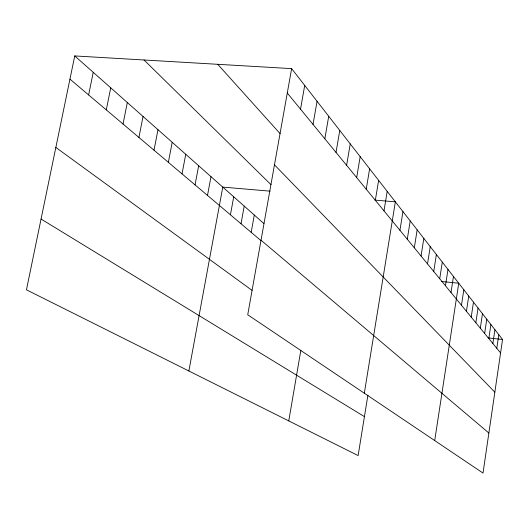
<?xml version="1.0" encoding="UTF-8"?>
<svg xmlns="http://www.w3.org/2000/svg" width="529" height="529" viewBox="0 0 529 529"><rect width="100%" height="100%" fill="white"/><g stroke="black" fill="none" stroke-linecap="round" stroke-linejoin="round"><path stroke-width="0.79" d="M492.869 343.5L494.906 329.673M496.791 348.28L498.787 334.659M291.631 68.631L502.55 339.492L483.01 473.071L247.731 314.768L291.631 68.631L74.741 55.929L26.45 289.806L358.126 455.575L367.906 395.143M484.637 333.475L486.759 319.205M488.816 338.567L490.899 324.522M471.22 317.129L473.475 302.152M475.842 322.763L478.051 308.03M480.312 328.211L482.474 313.71M461.473 305.259L463.827 289.766M466.433 311.297L468.74 296.068M450.999 292.497L453.465 276.455M434.706 440.571L458.742 283.233L441.689 281.507M439.718 278.75L442.297 262.119M445.464 285.753L447.99 269.42M427.525 263.898L430.236 246.626M433.74 271.47L436.385 254.522M414.313 247.797L417.163 229.837M421.051 256.01L423.835 238.407M407.277 239.227L410.213 220.91M364.316 393.206L395.368 201.847L374.968 200.107M399.937 230.287L402.953 211.587M384.001 210.873L387.195 191.353M366.233 189.223L369.632 168.797M375.332 200.306L378.625 180.343M356.672 177.579L360.183 156.663M346.614 165.326L350.244 143.895M288.768 420.912L300.856 350.231M336.021 152.412L339.77 130.451M324.839 138.79L328.727 116.268M313.029 124.401L317.056 101.284M300.525 109.172L304.711 85.427M251.182 232.337L254.29 215.032M241.019 223.754L244.219 206.105M230.432 214.8L233.725 196.808M188.873 370.981L222.775 187.107L270.107 191.148M207.5 195.419L210.992 176.666M195.062 184.905L198.666 165.736M182.029 173.889L185.752 154.289M168.361 162.33L172.203 142.294M154.005 150.203L157.986 129.691M138.922 137.447L143.042 116.446M123.039 124.024L127.31 102.507M106.296 109.873L110.733 87.821M88.627 94.936L93.236 72.314M488.148 337.879L502.55 339.492M41.064 219.046L364.428 416.64M55.849 147.432L252.055 290.368M69.947 79.145L260.936 240.583M261.028 240.219L488.869 433.026M74.741 55.929L263.964 223.602M144.033 59.982L271.033 184.694M274.472 164.843L494.846 392.174M217.736 64.3L280.079 133.599M287.28 93.031L500.586 352.909"/></g></svg>
